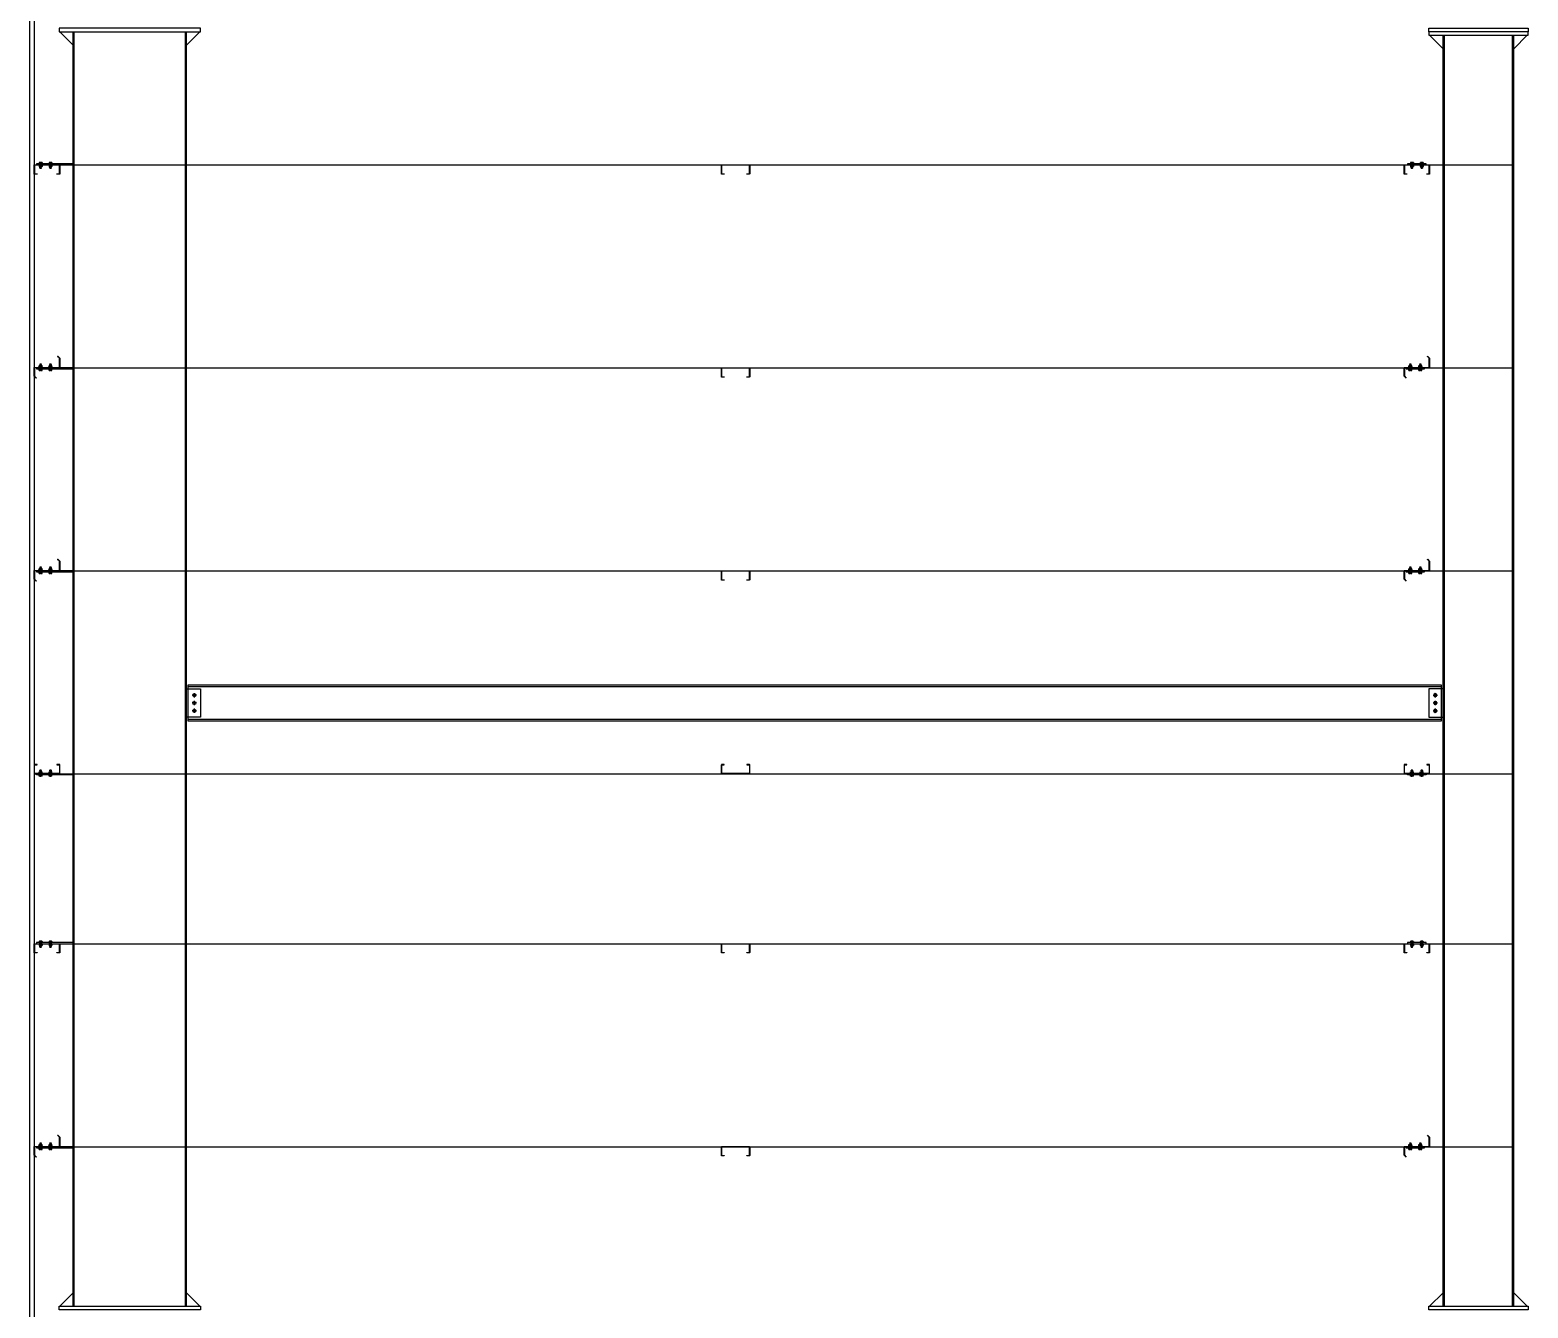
# Model space of a CAD drawing. Header units: inches. Extents: x 315041 to 662841, y -45540 to -35018.
# Drawn here: x 335147 to 335252.8, y -38502.9 to -38412.7 of the extents above; entities that cross this region are included whole.
import ezdxf

# ---------------------------------------------------------------- set-up
doc = ezdxf.new("R2010")
doc.units = ezdxf.units.IN
doc.header["$MEASUREMENT"] = 0
doc.linetypes.add('CENTER2', pattern=[28.575, 19.05, -3.175, 3.175, -3.175])
for name, color, linetype in [('2', 2, 'Continuous'), ('251', 251, 'Continuous'), ('3', 3, 'Continuous'), ('5', 5, 'Continuous'), ('6', 6, 'Continuous'), ('7', 7, 'Continuous'), ('8', 8, 'Continuous'), ('9', 9, 'Continuous')]:
    doc.layers.add(name, color=color, linetype=linetype)

# ---------------------------------------------------------------- blocks, each defined once
blk = doc.blocks.new('A$C2C995D6F')
at = {"layer": '7'}
for p, q in [((0.252, 0.126), (0, 0.126)), ((0.126, 0.252), (0.126, 0))]:
    blk.add_line(p, q, dxfattribs=at)
blk.add_circle((0.126, 0.126), 0.0917, dxfattribs=at)
blk = doc.blocks.new('A$C6A7930B6')
at = {"layer": '2'}
h = blk.add_hatch(dxfattribs=at)
h.set_pattern_fill('ANSI31', color=256, scale=0.125, angle=-90, style=0)
h.set_pattern_definition([(315, (3303.04439, 11524.56439), (0.011048543456, 0.011048543456), [])])
h.paths.add_polyline_path([(1.5, 1.185), (1.5, 0.619), (0.016, 0.619), (0.016, 0.124), (0.129, 0.011), (0.118, 0), (0, 0.118), (0, 0.635), (1.484, 0.635), (1.484, 1.179), (1.371, 1.292), (1.382, 1.303)])
at = {"layer": '251'}
h = blk.add_hatch(color=256, dxfattribs=at)
h.paths.add_polyline_path([(0.314, 0.668), (0.31, 0.668, 0.192582), (0.332, 0.676, 0.192582), (0.353, 0.668)])
h.paths.add_polyline_path([(0.397, 0.668, 0.192582), (0.418, 0.676, 0.192582), (0.44, 0.668)])
h = blk.add_hatch(color=256, dxfattribs=at)
h.paths.add_polyline_path([(0.314, 0.455), (0.31, 0.455, 0.192582), (0.332, 0.464, 0.192582), (0.353, 0.455)])
h.paths.add_polyline_path([(0.397, 0.455, 0.192582), (0.418, 0.464, 0.192582), (0.44, 0.455)])
h = blk.add_hatch(color=256, dxfattribs=at)
h.paths.add_polyline_path([(0.898, 0.668), (0.893, 0.668, 0.192582), (0.915, 0.676, 0.192582), (0.937, 0.668)])
h.paths.add_polyline_path([(0.98, 0.668, 0.192582), (1.002, 0.676, 0.192582), (1.023, 0.668)])
h = blk.add_hatch(color=256, dxfattribs=at)
h.paths.add_polyline_path([(0.898, 0.455), (0.893, 0.455, 0.192582), (0.915, 0.464, 0.192582), (0.937, 0.455)])
h.paths.add_polyline_path([(0.98, 0.455, 0.192582), (1.002, 0.464, 0.192582), (1.023, 0.455)])
at = {"layer": '9', "linetype": 'Continuous'}
h = blk.add_hatch(dxfattribs=at)
h.set_pattern_fill('ANSI31', color=250, scale=0.25, angle=-90, style=0)
h.set_pattern_definition([(315, (3302.900187, 11527.014995), (0.02209708691, 0.02209708691), [])])
h.paths.add_polyline_path([(2.292, 0.552), (2.292, 0.619), (0.125, 0.619), (0.125, 0.552)])
at = {"layer": '2'}
blk.add_lwpolyline([(1.5, 1.185), (1.5, 0.619), (0.016, 0.619), (0.016, 0.124), (0.129, 0.011), (0.118, 0), (0, 0.118), (0, 0.635), (1.484, 0.635), (1.484, 1.179), (1.371, 1.292), (1.382, 1.303)], close=True, dxfattribs=at)
at = {"layer": '5', "linetype": 'CENTER2', "ltscale": 0.2}
for p, q in [((0.375, 0.436), (0.375, 0.859)), ((0.958, 0.436), (0.958, 0.859))]:
    blk.add_line(p, q, dxfattribs=at)
at = {"layer": '6'}
blk.add_lwpolyline([(2.292, 0.552), (2.292, 0.619), (0.125, 0.619), (0.125, 0.552), (2.292, 0.552)], dxfattribs=at)
at = {"layer": '8'}
for p, q in [((0.288, 0.676), (0.288, 0.739)), ((0.288, 0.464), (0.288, 0.526)), ((0.44, 0.748), (0.31, 0.748)), ((0.44, 0.535), (0.31, 0.535)), ((0.436, 0.668), (0.314, 0.668)), ((0.436, 0.552), (0.314, 0.552)), ((0.436, 0.455), (0.314, 0.455)), ((0.335, 0.832), (0.325, 0.824)), ((0.325, 0.824), (0.335, 0.817)), ((0.335, 0.772), (0.325, 0.764)), ((0.325, 0.764), (0.325, 0.748)), ((0.325, 0.635), (0.325, 0.552)), ((0.332, 0.676), (0.332, 0.739)), ((0.332, 0.676), (0.332, 0.739)), ((0.332, 0.464), (0.332, 0.526)), ((0.332, 0.464), (0.332, 0.526)), ((0.415, 0.837), (0.335, 0.837)), ((0.335, 0.832), (0.335, 0.837)), ((0.335, 0.832), (0.375, 0.835)), ((0.35, 0.759), (0.415, 0.765)), ((0.425, 0.759), (0.35, 0.759)), ((0.375, 0.837), (0.375, 0.835)), ((0.375, 0.835), (0.375, 0.837)), ((0.415, 0.837), (0.42, 0.83)), ((0.42, 0.83), (0.415, 0.825)), ((0.415, 0.78), (0.425, 0.774)), ((0.425, 0.774), (0.415, 0.765)), ((0.415, 0.765), (0.425, 0.759)), ((0.418, 0.676), (0.418, 0.739)), ((0.418, 0.464), (0.418, 0.526)), ((0.425, 0.759), (0.425, 0.748)), ((0.425, 0.635), (0.425, 0.552)), ((0.462, 0.676), (0.462, 0.739)), ((0.462, 0.464), (0.462, 0.526)), ((0.872, 0.676), (0.872, 0.739)), ((0.872, 0.464), (0.872, 0.526)), ((1.023, 0.748), (0.893, 0.748)), ((1.023, 0.535), (0.893, 0.535)), ((1.019, 0.668), (0.898, 0.668)), ((1.019, 0.552), (0.898, 0.552)), ((1.019, 0.455), (0.898, 0.455)), ((0.918, 0.832), (0.908, 0.824)), ((0.908, 0.824), (0.918, 0.817)), ((0.918, 0.772), (0.908, 0.764)), ((0.908, 0.764), (0.908, 0.748)), ((0.908, 0.635), (0.908, 0.552)), ((0.915, 0.676), (0.915, 0.739)), ((0.915, 0.676), (0.915, 0.739)), ((0.915, 0.464), (0.915, 0.526)), ((0.915, 0.464), (0.915, 0.526)), ((0.998, 0.837), (0.918, 0.837)), ((0.918, 0.832), (0.918, 0.837)), ((0.918, 0.832), (0.958, 0.835)), ((0.933, 0.759), (0.998, 0.765)), ((1.008, 0.759), (0.933, 0.759)), ((0.958, 0.837), (0.958, 0.835)), ((0.958, 0.835), (0.958, 0.837)), ((0.998, 0.837), (1.003, 0.83)), ((1.003, 0.83), (0.998, 0.825)), ((0.998, 0.78), (1.008, 0.774)), ((1.008, 0.774), (0.998, 0.765)), ((0.998, 0.765), (1.008, 0.759)), ((1.002, 0.676), (1.002, 0.739)), ((1.002, 0.464), (1.002, 0.526)), ((1.008, 0.759), (1.008, 0.748)), ((1.008, 0.635), (1.008, 0.552)), ((1.045, 0.676), (1.045, 0.739)), ((1.045, 0.464), (1.045, 0.526))]:
    blk.add_line(p, q, dxfattribs=at)
for points in [[(0.275, 0.65), (0.275, 0.668), (0.475, 0.668), (0.475, 0.65)], [(0.275, 0.535), (0.275, 0.552), (0.475, 0.552), (0.475, 0.535)], [(0.335, 0.817), (0.325, 0.809), (0.335, 0.802), (0.415, 0.81), (0.425, 0.819), (0.415, 0.825)], [(0.335, 0.802), (0.325, 0.794), (0.335, 0.787), (0.415, 0.795), (0.425, 0.804), (0.415, 0.81)], [(0.335, 0.787), (0.325, 0.779), (0.335, 0.772), (0.415, 0.78), (0.425, 0.789), (0.415, 0.795)], [(0.859, 0.65), (0.859, 0.668), (1.058, 0.668), (1.058, 0.65)], [(0.859, 0.535), (0.859, 0.552), (1.058, 0.552), (1.058, 0.535)], [(0.918, 0.817), (0.908, 0.809), (0.918, 0.802), (0.998, 0.81), (1.008, 0.819), (0.998, 0.825)], [(0.918, 0.802), (0.908, 0.794), (0.918, 0.787), (0.998, 0.795), (1.008, 0.804), (0.998, 0.81)], [(0.918, 0.787), (0.908, 0.779), (0.918, 0.772), (0.998, 0.78), (1.008, 0.789), (0.998, 0.795)]]:
    blk.add_lwpolyline(points, close=True, dxfattribs=at)
for centre, start, end in [((0.31, 0.716), 46.39718, 133.60282), ((0.31, 0.699), 226.39718, 313.60282), ((0.31, 0.503), 46.39718, 133.60282), ((0.31, 0.486), 226.39718, 313.60282), ((0.353, 0.716), 90, 133.60282), ((0.353, 0.699), 226.39718, 270), ((0.353, 0.503), 90, 133.60282), ((0.353, 0.486), 226.39718, 270), ((0.397, 0.716), 46.39718, 90), ((0.397, 0.699), 270, 313.60282), ((0.397, 0.503), 46.39718, 90), ((0.397, 0.486), 270, 313.60282), ((0.44, 0.716), 46.39718, 133.60282), ((0.44, 0.699), 226.39718, 313.60282), ((0.44, 0.503), 46.39718, 133.60282), ((0.44, 0.486), 226.39718, 313.60282), ((0.893, 0.716), 46.39718, 133.60282), ((0.893, 0.699), 226.39718, 313.60282), ((0.893, 0.503), 46.39718, 133.60282), ((0.893, 0.486), 226.39718, 313.60282), ((0.937, 0.716), 90, 133.60282), ((0.937, 0.699), 226.39718, 270), ((0.937, 0.503), 90, 133.60282), ((0.937, 0.486), 226.39718, 270), ((0.98, 0.716), 46.39718, 90), ((0.98, 0.699), 270, 313.60282), ((0.98, 0.503), 46.39718, 90), ((0.98, 0.486), 270, 313.60282), ((1.023, 0.716), 46.39718, 133.60282), ((1.023, 0.699), 226.39718, 313.60282), ((1.023, 0.503), 46.39718, 133.60282), ((1.023, 0.486), 226.39718, 313.60282)]:
    blk.add_arc(centre, 0.0314, start, end, dxfattribs=at)
blk = doc.blocks.new('*U148')
at = {"layer": '251'}
h = blk.add_hatch(color=256, dxfattribs=at)
h.paths.add_polyline_path([(-0.053, -0.04), (-0.053, -0.043, -0.192582), (-0.048, -0.029, -0.192582), (-0.053, -0.014)])
h.paths.add_polyline_path([(-0.053, 0.014, -0.192582), (-0.048, 0.029, -0.192582), (-0.053, 0.043)])
h = blk.add_hatch(color=256, dxfattribs=at)
h.paths.add_polyline_path([(0.067, -0.04), (0.067, -0.043, -0.192582), (0.073, -0.029, -0.192582), (0.067, -0.014)])
h.paths.add_polyline_path([(0.067, 0.014, -0.192582), (0.073, 0.029, -0.192582), (0.067, 0.043)])
at = {"layer": '5', "linetype": 'CENTER2', "ltscale": 0.2}
blk.add_line((-0.077, 0), (0.206, 0), dxfattribs=at)
at = {"layer": '8'}
for p, q in [((-0.053, 0.04), (-0.053, -0.04)), ((-0.048, 0.058), (-0.006, 0.058)), ((-0.048, 0.029), (-0.006, 0.029)), ((0, 0.043), (0, -0.043)), ((0.056, 0.033), (0, 0.033)), ((0.056, -0.066), (0.056, 0.066)), ((0.056, 0.066), (0.067, 0.066)), ((0.067, -0.066), (0.067, 0.066)), ((0.067, 0.04), (0.067, -0.04)), ((0.073, 0.058), (0.115, 0.058)), ((0.073, 0.029), (0.115, 0.029)), ((0.12, 0.043), (0.12, -0.043)), ((0.128, 0.033), (0.12, 0.033)), ((0.132, 0.027), (0.128, 0.033)), ((0.128, 0.033), (0.128, -0.017)), ((0.128, -0.017), (0.132, 0.027)), ((0.138, 0.033), (0.132, 0.027)), ((0.142, 0.027), (0.138, 0.033)), ((0.175, 0.03), (0.172, 0.027)), ((0.18, 0.027), (0.175, 0.03)), ((0.177, -0.027), (0.178, 0)), ((0.18, 0), (0.178, 0)), ((0.178, 0), (0.18, 0)), ((0.18, 0.027), (0.18, -0.027)), ((-0.048, -0.029), (-0.006, -0.029)), ((-0.048, -0.029), (-0.006, -0.029)), ((-0.048, -0.058), (-0.006, -0.058)), ((0.056, -0.033), (0, -0.033)), ((0.056, -0.066), (0.067, -0.066)), ((0.073, -0.029), (0.115, -0.029)), ((0.073, -0.029), (0.115, -0.029)), ((0.073, -0.058), (0.115, -0.058)), ((0.131, -0.033), (0.12, -0.033)), ((0.137, -0.027), (0.131, -0.033)), ((0.171, -0.033), (0.167, -0.027)), ((0.177, -0.027), (0.171, -0.033)), ((0.177, -0.027), (0.18, -0.027))]:
    blk.add_line(p, q, dxfattribs=at)
for points in [[(0.147, -0.027), (0.141, -0.033), (0.137, -0.027), (0.142, 0.027), (0.148, 0.033), (0.152, 0.027)], [(0.157, -0.027), (0.151, -0.033), (0.147, -0.027), (0.152, 0.027), (0.158, 0.033), (0.162, 0.027)], [(0.167, -0.027), (0.161, -0.033), (0.157, -0.027), (0.162, 0.027), (0.168, 0.033), (0.172, 0.027)]]:
    blk.add_lwpolyline(points, close=True, dxfattribs=at)
for centre, start, end in [((-0.032, 0.043), 136.39718, 223.60282), ((-0.032, 0.014), 136.39718, 180), ((-0.021, 0.043), 316.39718, 43.60282), ((-0.021, 0.014), 0, 43.60282), ((0.088, 0.043), 136.39718, 223.60282), ((0.088, 0.014), 136.39718, 180), ((0.099, 0.043), 316.39718, 43.60282), ((0.099, 0.014), 0, 43.60282), ((-0.032, -0.014), 180, 223.60282), ((-0.032, -0.043), 136.39718, 223.60282), ((-0.021, -0.014), 316.39718, 0), ((-0.021, -0.043), 316.39718, 43.60282), ((0.088, -0.014), 180, 223.60282), ((0.088, -0.043), 136.39718, 223.60282), ((0.099, -0.014), 316.39718, 0), ((0.099, -0.043), 316.39718, 43.60282)]:
    blk.add_arc(centre, 0.0209, start, end, dxfattribs=at)
blk = doc.blocks.new('*U149')
at = {"layer": '251'}
h = blk.add_hatch(color=256, dxfattribs=at)
h.paths.add_polyline_path([(-0.053, -0.04), (-0.053, -0.043, -0.192582), (-0.048, -0.029, -0.192582), (-0.053, -0.014)])
h.paths.add_polyline_path([(-0.053, 0.014, -0.192582), (-0.048, 0.029, -0.192582), (-0.053, 0.043)])
h = blk.add_hatch(color=256, dxfattribs=at)
h.paths.add_polyline_path([(0.067, -0.04), (0.067, -0.043, -0.192582), (0.073, -0.029, -0.192582), (0.067, -0.014)])
h.paths.add_polyline_path([(0.067, 0.014, -0.192582), (0.073, 0.029, -0.192582), (0.067, 0.043)])
at = {"layer": '5', "linetype": 'CENTER2', "ltscale": 0.2}
blk.add_line((-0.077, 0), (0.206, 0), dxfattribs=at)
at = {"layer": '8'}
for p, q in [((-0.053, 0.04), (-0.053, -0.04)), ((-0.048, 0.058), (-0.006, 0.058)), ((-0.048, 0.029), (-0.006, 0.029)), ((0, 0.043), (0, -0.043)), ((0.056, 0.033), (0, 0.033)), ((0.056, -0.066), (0.056, 0.066)), ((0.056, 0.066), (0.067, 0.066)), ((0.067, -0.066), (0.067, 0.066)), ((0.067, 0.04), (0.067, -0.04)), ((0.073, 0.058), (0.115, 0.058)), ((0.073, 0.029), (0.115, 0.029)), ((0.12, 0.043), (0.12, -0.043)), ((0.128, 0.033), (0.12, 0.033)), ((0.132, 0.027), (0.128, 0.033)), ((0.128, 0.033), (0.128, -0.017)), ((0.128, -0.017), (0.132, 0.027)), ((0.138, 0.033), (0.132, 0.027)), ((0.142, 0.027), (0.138, 0.033)), ((0.175, 0.03), (0.172, 0.027)), ((0.18, 0.027), (0.175, 0.03)), ((0.177, -0.027), (0.178, 0)), ((0.18, 0), (0.178, 0)), ((0.178, 0), (0.18, 0)), ((0.18, 0.027), (0.18, -0.027)), ((-0.048, -0.029), (-0.006, -0.029)), ((-0.048, -0.029), (-0.006, -0.029)), ((-0.048, -0.058), (-0.006, -0.058)), ((0.056, -0.033), (0, -0.033)), ((0.056, -0.066), (0.067, -0.066)), ((0.073, -0.029), (0.115, -0.029)), ((0.073, -0.029), (0.115, -0.029)), ((0.073, -0.058), (0.115, -0.058)), ((0.131, -0.033), (0.12, -0.033)), ((0.137, -0.027), (0.131, -0.033)), ((0.171, -0.033), (0.167, -0.027)), ((0.177, -0.027), (0.171, -0.033)), ((0.177, -0.027), (0.18, -0.027))]:
    blk.add_line(p, q, dxfattribs=at)
for points in [[(0.147, -0.027), (0.141, -0.033), (0.137, -0.027), (0.142, 0.027), (0.148, 0.033), (0.152, 0.027)], [(0.157, -0.027), (0.151, -0.033), (0.147, -0.027), (0.152, 0.027), (0.158, 0.033), (0.162, 0.027)], [(0.167, -0.027), (0.161, -0.033), (0.157, -0.027), (0.162, 0.027), (0.168, 0.033), (0.172, 0.027)]]:
    blk.add_lwpolyline(points, close=True, dxfattribs=at)
for centre, start, end in [((-0.032, 0.043), 136.39718, 223.60282), ((-0.032, 0.014), 136.39718, 180), ((-0.021, 0.043), 316.39718, 43.60282), ((-0.021, 0.014), 0, 43.60282), ((0.088, 0.043), 136.39718, 223.60282), ((0.088, 0.014), 136.39718, 180), ((0.099, 0.043), 316.39718, 43.60282), ((0.099, 0.014), 0, 43.60282), ((-0.032, -0.014), 180, 223.60282), ((-0.032, -0.043), 136.39718, 223.60282), ((-0.021, -0.014), 316.39718, 0), ((-0.021, -0.043), 316.39718, 43.60282), ((0.088, -0.014), 180, 223.60282), ((0.088, -0.043), 136.39718, 223.60282), ((0.099, -0.014), 316.39718, 0), ((0.099, -0.043), 316.39718, 43.60282)]:
    blk.add_arc(centre, 0.0209, start, end, dxfattribs=at)
blk = doc.blocks.new('A$C174458B3')
at = {"layer": '2'}
blk.add_lwpolyline([(1.333, 0.017), (1.483, 0.017), (1.483, 0.525), (0.017, 0.525), (0.017, 0.017), (0.167, 0.017), (0.167, 0), (0, 0), (0, 0.542), (1.5, 0.542), (1.5, 0), (1.333, 0), (1.333, 0.017)], dxfattribs=at)
at = {"layer": '5'}
blk.add_lwpolyline([(2.292, 0.542), (2.292, 0.608), (0.125, 0.608), (0.125, 0.542), (2.292, 0.542)], dxfattribs=at)
at = {"layer": '251', "color": 147, "xscale": 1.5, "yscale": 1.5, "zscale": 1.5, "rotation": 270}
for name, p in [('*U149', (0.375, 0.608)), ('*U148', (0.958, 0.608))]:
    blk.add_blockref(name, p, dxfattribs=at)
blk = doc.blocks.new('A$C2426415A')
at = {"layer": '2'}
h = blk.add_hatch(dxfattribs=at)
h.set_pattern_fill('ANSI31', color=256, scale=0.125, angle=-90, style=0)
h.set_pattern_definition([(315, (3303.044389, 11524.564393), (0.011048543456, 0.011048543456), [])])
h.paths.add_polyline_path([(1.5, 1.185), (1.5, 0.619), (0.016, 0.619), (0.016, 0.124), (0.129, 0.011), (0.118, 0), (0, 0.118), (0, 0.635), (1.484, 0.635), (1.484, 1.179), (1.371, 1.292), (1.382, 1.303)])
at = {"layer": '251'}
h = blk.add_hatch(color=256, dxfattribs=at)
h.paths.add_polyline_path([(0.314, 0.668), (0.31, 0.668, 0.192582), (0.332, 0.676, 0.192582), (0.353, 0.668)])
h.paths.add_polyline_path([(0.397, 0.668, 0.192582), (0.418, 0.676, 0.192582), (0.44, 0.668)])
h = blk.add_hatch(color=256, dxfattribs=at)
h.paths.add_polyline_path([(0.314, 0.455), (0.31, 0.455, 0.192582), (0.332, 0.464, 0.192582), (0.353, 0.455)])
h.paths.add_polyline_path([(0.397, 0.455, 0.192582), (0.418, 0.464, 0.192582), (0.44, 0.455)])
h = blk.add_hatch(color=256, dxfattribs=at)
h.paths.add_polyline_path([(0.898, 0.668), (0.893, 0.668, 0.192582), (0.915, 0.676, 0.192582), (0.937, 0.668)])
h.paths.add_polyline_path([(0.98, 0.668, 0.192582), (1.002, 0.676, 0.192582), (1.023, 0.668)])
h = blk.add_hatch(color=256, dxfattribs=at)
h.paths.add_polyline_path([(0.898, 0.455), (0.893, 0.455, 0.192582), (0.915, 0.464, 0.192582), (0.937, 0.455)])
h.paths.add_polyline_path([(0.98, 0.455, 0.192582), (1.002, 0.464, 0.192582), (1.023, 0.455)])
at = {"layer": '9', "linetype": 'Continuous'}
h = blk.add_hatch(dxfattribs=at)
h.set_pattern_fill('ANSI31', color=250, scale=0.25, angle=-90, style=0)
h.set_pattern_definition([(315, (3302.900186, 11527.014998), (0.02209708691, 0.02209708691), [])])
h.paths.add_polyline_path([(1.208, 0.552), (1.208, 0.619), (0.125, 0.619), (0.125, 0.552)])
at = {"layer": '2'}
blk.add_lwpolyline([(1.5, 1.185), (1.5, 0.619), (0.016, 0.619), (0.016, 0.124), (0.129, 0.011), (0.118, 0), (0, 0.118), (0, 0.635), (1.484, 0.635), (1.484, 1.179), (1.371, 1.292), (1.382, 1.303)], close=True, dxfattribs=at)
at = {"layer": '5', "linetype": 'CENTER2', "ltscale": 0.2}
for p, q in [((0.375, 0.436), (0.375, 0.859)), ((0.958, 0.436), (0.958, 0.859))]:
    blk.add_line(p, q, dxfattribs=at)
at = {"layer": '6'}
blk.add_lwpolyline([(1.208, 0.552), (1.208, 0.619), (0.125, 0.619), (0.125, 0.552), (1.208, 0.552)], dxfattribs=at)
at = {"layer": '8'}
for p, q in [((0.288, 0.676), (0.288, 0.739)), ((0.288, 0.464), (0.288, 0.526)), ((0.44, 0.748), (0.31, 0.748)), ((0.44, 0.535), (0.31, 0.535)), ((0.436, 0.668), (0.314, 0.668)), ((0.436, 0.552), (0.314, 0.552)), ((0.436, 0.455), (0.314, 0.455)), ((0.335, 0.832), (0.325, 0.824)), ((0.325, 0.824), (0.335, 0.817)), ((0.335, 0.772), (0.325, 0.764)), ((0.325, 0.764), (0.325, 0.748)), ((0.325, 0.635), (0.325, 0.552)), ((0.332, 0.676), (0.332, 0.739)), ((0.332, 0.676), (0.332, 0.739)), ((0.332, 0.464), (0.332, 0.526)), ((0.332, 0.464), (0.332, 0.526)), ((0.415, 0.837), (0.335, 0.837)), ((0.335, 0.832), (0.335, 0.837)), ((0.335, 0.832), (0.375, 0.835)), ((0.35, 0.759), (0.415, 0.765)), ((0.425, 0.759), (0.35, 0.759)), ((0.375, 0.837), (0.375, 0.835)), ((0.375, 0.835), (0.375, 0.837)), ((0.415, 0.837), (0.42, 0.83)), ((0.42, 0.83), (0.415, 0.825)), ((0.415, 0.78), (0.425, 0.774)), ((0.425, 0.774), (0.415, 0.765)), ((0.415, 0.765), (0.425, 0.759)), ((0.418, 0.676), (0.418, 0.739)), ((0.418, 0.464), (0.418, 0.526)), ((0.425, 0.759), (0.425, 0.748)), ((0.425, 0.635), (0.425, 0.552)), ((0.462, 0.676), (0.462, 0.739)), ((0.462, 0.464), (0.462, 0.526)), ((0.872, 0.676), (0.872, 0.739)), ((0.872, 0.464), (0.872, 0.526)), ((1.023, 0.748), (0.893, 0.748)), ((1.023, 0.535), (0.893, 0.535)), ((1.019, 0.668), (0.898, 0.668)), ((1.019, 0.552), (0.898, 0.552)), ((1.019, 0.455), (0.898, 0.455)), ((0.918, 0.832), (0.908, 0.824)), ((0.908, 0.824), (0.918, 0.817)), ((0.918, 0.772), (0.908, 0.764)), ((0.908, 0.764), (0.908, 0.748)), ((0.908, 0.635), (0.908, 0.552)), ((0.915, 0.676), (0.915, 0.739)), ((0.915, 0.676), (0.915, 0.739)), ((0.915, 0.464), (0.915, 0.526)), ((0.915, 0.464), (0.915, 0.526)), ((0.998, 0.837), (0.918, 0.837)), ((0.918, 0.832), (0.918, 0.837)), ((0.918, 0.832), (0.958, 0.835)), ((0.933, 0.759), (0.998, 0.765)), ((1.008, 0.759), (0.933, 0.759)), ((0.958, 0.837), (0.958, 0.835)), ((0.958, 0.835), (0.958, 0.837)), ((0.998, 0.837), (1.003, 0.83)), ((1.003, 0.83), (0.998, 0.825)), ((0.998, 0.78), (1.008, 0.774)), ((1.008, 0.774), (0.998, 0.765)), ((0.998, 0.765), (1.008, 0.759)), ((1.002, 0.676), (1.002, 0.739)), ((1.002, 0.464), (1.002, 0.526)), ((1.008, 0.759), (1.008, 0.748)), ((1.008, 0.635), (1.008, 0.552)), ((1.045, 0.676), (1.045, 0.739)), ((1.045, 0.464), (1.045, 0.526))]:
    blk.add_line(p, q, dxfattribs=at)
for points in [[(0.275, 0.65), (0.275, 0.668), (0.475, 0.668), (0.475, 0.65)], [(0.275, 0.535), (0.275, 0.552), (0.475, 0.552), (0.475, 0.535)], [(0.335, 0.817), (0.325, 0.809), (0.335, 0.802), (0.415, 0.81), (0.425, 0.819), (0.415, 0.825)], [(0.335, 0.802), (0.325, 0.794), (0.335, 0.787), (0.415, 0.795), (0.425, 0.804), (0.415, 0.81)], [(0.335, 0.787), (0.325, 0.779), (0.335, 0.772), (0.415, 0.78), (0.425, 0.789), (0.415, 0.795)], [(0.859, 0.65), (0.859, 0.668), (1.058, 0.668), (1.058, 0.65)], [(0.859, 0.535), (0.859, 0.552), (1.058, 0.552), (1.058, 0.535)], [(0.918, 0.817), (0.908, 0.809), (0.918, 0.802), (0.998, 0.81), (1.008, 0.819), (0.998, 0.825)], [(0.918, 0.802), (0.908, 0.794), (0.918, 0.787), (0.998, 0.795), (1.008, 0.804), (0.998, 0.81)], [(0.918, 0.787), (0.908, 0.779), (0.918, 0.772), (0.998, 0.78), (1.008, 0.789), (0.998, 0.795)]]:
    blk.add_lwpolyline(points, close=True, dxfattribs=at)
for centre, start, end in [((0.31, 0.716), 46.39718, 133.60282), ((0.31, 0.699), 226.39718, 313.60282), ((0.31, 0.503), 46.39718, 133.60282), ((0.31, 0.486), 226.39718, 313.60282), ((0.353, 0.716), 90, 133.60282), ((0.353, 0.699), 226.39718, 270), ((0.353, 0.503), 90, 133.60282), ((0.353, 0.486), 226.39718, 270), ((0.397, 0.716), 46.39718, 90), ((0.397, 0.699), 270, 313.60282), ((0.397, 0.503), 46.39718, 90), ((0.397, 0.486), 270, 313.60282), ((0.44, 0.716), 46.39718, 133.60282), ((0.44, 0.699), 226.39718, 313.60282), ((0.44, 0.503), 46.39718, 133.60282), ((0.44, 0.486), 226.39718, 313.60282), ((0.893, 0.716), 46.39718, 133.60282), ((0.893, 0.699), 226.39718, 313.60282), ((0.893, 0.503), 46.39718, 133.60282), ((0.893, 0.486), 226.39718, 313.60282), ((0.937, 0.716), 90, 133.60282), ((0.937, 0.699), 226.39718, 270), ((0.937, 0.503), 90, 133.60282), ((0.937, 0.486), 226.39718, 270), ((0.98, 0.716), 46.39718, 90), ((0.98, 0.699), 270, 313.60282), ((0.98, 0.503), 46.39718, 90), ((0.98, 0.486), 270, 313.60282), ((1.023, 0.716), 46.39718, 133.60282), ((1.023, 0.699), 226.39718, 313.60282), ((1.023, 0.503), 46.39718, 133.60282), ((1.023, 0.486), 226.39718, 313.60282)]:
    blk.add_arc(centre, 0.0314, start, end, dxfattribs=at)
blk = doc.blocks.new('*U164')
at = {"layer": '251'}
h = blk.add_hatch(color=256, dxfattribs=at)
h.paths.add_polyline_path([(-0.053, -0.04), (-0.053, -0.043, -0.192582), (-0.048, -0.029, -0.192582), (-0.053, -0.014)])
h.paths.add_polyline_path([(-0.053, 0.014, -0.192582), (-0.048, 0.029, -0.192582), (-0.053, 0.043)])
h = blk.add_hatch(color=256, dxfattribs=at)
h.paths.add_polyline_path([(0.067, -0.04), (0.067, -0.043, -0.192582), (0.073, -0.029, -0.192582), (0.067, -0.014)])
h.paths.add_polyline_path([(0.067, 0.014, -0.192582), (0.073, 0.029, -0.192582), (0.067, 0.043)])
at = {"layer": '5', "linetype": 'CENTER2', "ltscale": 0.2}
blk.add_line((-0.077, 0), (0.206, 0), dxfattribs=at)
at = {"layer": '8'}
for p, q in [((-0.053, 0.04), (-0.053, -0.04)), ((-0.048, 0.058), (-0.006, 0.058)), ((-0.048, 0.029), (-0.006, 0.029)), ((0, 0.043), (0, -0.043)), ((0.056, 0.033), (0, 0.033)), ((0.056, -0.066), (0.056, 0.066)), ((0.056, 0.066), (0.067, 0.066)), ((0.067, -0.066), (0.067, 0.066)), ((0.067, 0.04), (0.067, -0.04)), ((0.073, 0.058), (0.115, 0.058)), ((0.073, 0.029), (0.115, 0.029)), ((0.12, 0.043), (0.12, -0.043)), ((0.128, 0.033), (0.12, 0.033)), ((0.132, 0.027), (0.128, 0.033)), ((0.128, 0.033), (0.128, -0.017)), ((0.128, -0.017), (0.132, 0.027)), ((0.138, 0.033), (0.132, 0.027)), ((0.142, 0.027), (0.138, 0.033)), ((0.175, 0.03), (0.172, 0.027)), ((0.18, 0.027), (0.175, 0.03)), ((0.177, -0.027), (0.178, 0)), ((0.18, 0), (0.178, 0)), ((0.178, 0), (0.18, 0)), ((0.18, 0.027), (0.18, -0.027)), ((-0.048, -0.029), (-0.006, -0.029)), ((-0.048, -0.029), (-0.006, -0.029)), ((-0.048, -0.058), (-0.006, -0.058)), ((0.056, -0.033), (0, -0.033)), ((0.056, -0.066), (0.067, -0.066)), ((0.073, -0.029), (0.115, -0.029)), ((0.073, -0.029), (0.115, -0.029)), ((0.073, -0.058), (0.115, -0.058)), ((0.131, -0.033), (0.12, -0.033)), ((0.137, -0.027), (0.131, -0.033)), ((0.171, -0.033), (0.167, -0.027)), ((0.177, -0.027), (0.171, -0.033)), ((0.177, -0.027), (0.18, -0.027))]:
    blk.add_line(p, q, dxfattribs=at)
for points in [[(0.147, -0.027), (0.141, -0.033), (0.137, -0.027), (0.142, 0.027), (0.148, 0.033), (0.152, 0.027)], [(0.157, -0.027), (0.151, -0.033), (0.147, -0.027), (0.152, 0.027), (0.158, 0.033), (0.162, 0.027)], [(0.167, -0.027), (0.161, -0.033), (0.157, -0.027), (0.162, 0.027), (0.168, 0.033), (0.172, 0.027)]]:
    blk.add_lwpolyline(points, close=True, dxfattribs=at)
for centre, start, end in [((-0.032, 0.043), 136.39718, 223.60282), ((-0.032, 0.014), 136.39718, 180), ((-0.021, 0.043), 316.39718, 43.60282), ((-0.021, 0.014), 0, 43.60282), ((0.088, 0.043), 136.39718, 223.60282), ((0.088, 0.014), 136.39718, 180), ((0.099, 0.043), 316.39718, 43.60282), ((0.099, 0.014), 0, 43.60282), ((-0.032, -0.014), 180, 223.60282), ((-0.032, -0.043), 136.39718, 223.60282), ((-0.021, -0.014), 316.39718, 0), ((-0.021, -0.043), 316.39718, 43.60282), ((0.088, -0.014), 180, 223.60282), ((0.088, -0.043), 136.39718, 223.60282), ((0.099, -0.014), 316.39718, 0), ((0.099, -0.043), 316.39718, 43.60282)]:
    blk.add_arc(centre, 0.0209, start, end, dxfattribs=at)
blk = doc.blocks.new('*U165')
at = {"layer": '251'}
h = blk.add_hatch(color=256, dxfattribs=at)
h.paths.add_polyline_path([(-0.053, -0.04), (-0.053, -0.043, -0.192582), (-0.048, -0.029, -0.192582), (-0.053, -0.014)])
h.paths.add_polyline_path([(-0.053, 0.014, -0.192582), (-0.048, 0.029, -0.192582), (-0.053, 0.043)])
h = blk.add_hatch(color=256, dxfattribs=at)
h.paths.add_polyline_path([(0.067, -0.04), (0.067, -0.043, -0.192582), (0.073, -0.029, -0.192582), (0.067, -0.014)])
h.paths.add_polyline_path([(0.067, 0.014, -0.192582), (0.073, 0.029, -0.192582), (0.067, 0.043)])
at = {"layer": '5', "linetype": 'CENTER2', "ltscale": 0.2}
blk.add_line((-0.077, 0), (0.206, 0), dxfattribs=at)
at = {"layer": '8'}
for p, q in [((-0.053, 0.04), (-0.053, -0.04)), ((-0.048, 0.058), (-0.006, 0.058)), ((-0.048, 0.029), (-0.006, 0.029)), ((0, 0.043), (0, -0.043)), ((0.056, 0.033), (0, 0.033)), ((0.056, -0.066), (0.056, 0.066)), ((0.056, 0.066), (0.067, 0.066)), ((0.067, -0.066), (0.067, 0.066)), ((0.067, 0.04), (0.067, -0.04)), ((0.073, 0.058), (0.115, 0.058)), ((0.073, 0.029), (0.115, 0.029)), ((0.12, 0.043), (0.12, -0.043)), ((0.128, 0.033), (0.12, 0.033)), ((0.132, 0.027), (0.128, 0.033)), ((0.128, 0.033), (0.128, -0.017)), ((0.128, -0.017), (0.132, 0.027)), ((0.138, 0.033), (0.132, 0.027)), ((0.142, 0.027), (0.138, 0.033)), ((0.175, 0.03), (0.172, 0.027)), ((0.18, 0.027), (0.175, 0.03)), ((0.177, -0.027), (0.178, 0)), ((0.18, 0), (0.178, 0)), ((0.178, 0), (0.18, 0)), ((0.18, 0.027), (0.18, -0.027)), ((-0.048, -0.029), (-0.006, -0.029)), ((-0.048, -0.029), (-0.006, -0.029)), ((-0.048, -0.058), (-0.006, -0.058)), ((0.056, -0.033), (0, -0.033)), ((0.056, -0.066), (0.067, -0.066)), ((0.073, -0.029), (0.115, -0.029)), ((0.073, -0.029), (0.115, -0.029)), ((0.073, -0.058), (0.115, -0.058)), ((0.131, -0.033), (0.12, -0.033)), ((0.137, -0.027), (0.131, -0.033)), ((0.171, -0.033), (0.167, -0.027)), ((0.177, -0.027), (0.171, -0.033)), ((0.177, -0.027), (0.18, -0.027))]:
    blk.add_line(p, q, dxfattribs=at)
for points in [[(0.147, -0.027), (0.141, -0.033), (0.137, -0.027), (0.142, 0.027), (0.148, 0.033), (0.152, 0.027)], [(0.157, -0.027), (0.151, -0.033), (0.147, -0.027), (0.152, 0.027), (0.158, 0.033), (0.162, 0.027)], [(0.167, -0.027), (0.161, -0.033), (0.157, -0.027), (0.162, 0.027), (0.168, 0.033), (0.172, 0.027)]]:
    blk.add_lwpolyline(points, close=True, dxfattribs=at)
for centre, start, end in [((-0.032, 0.043), 136.39718, 223.60282), ((-0.032, 0.014), 136.39718, 180), ((-0.021, 0.043), 316.39718, 43.60282), ((-0.021, 0.014), 0, 43.60282), ((0.088, 0.043), 136.39718, 223.60282), ((0.088, 0.014), 136.39718, 180), ((0.099, 0.043), 316.39718, 43.60282), ((0.099, 0.014), 0, 43.60282), ((-0.032, -0.014), 180, 223.60282), ((-0.032, -0.043), 136.39718, 223.60282), ((-0.021, -0.014), 316.39718, 0), ((-0.021, -0.043), 316.39718, 43.60282), ((0.088, -0.014), 180, 223.60282), ((0.088, -0.043), 136.39718, 223.60282), ((0.099, -0.014), 316.39718, 0), ((0.099, -0.043), 316.39718, 43.60282)]:
    blk.add_arc(centre, 0.0209, start, end, dxfattribs=at)
blk = doc.blocks.new('A$C3DCF6A79')
at = {"layer": '2'}
blk.add_lwpolyline([(1.333, 0.708), (1.483, 0.708), (1.483, 0.199), (0.017, 0.199), (0.017, 0.708), (0.167, 0.708), (0.167, 0.724), (0, 0.724), (0, 0.183), (1.5, 0.183), (1.5, 0.724), (1.333, 0.724), (1.333, 0.708)], dxfattribs=at)
at = {"layer": '5'}
blk.add_lwpolyline([(1.292, 0.183), (1.292, 0.116), (0.208, 0.116), (0.208, 0.183), (1.042, 0.183)], dxfattribs=at)
at = {"layer": '251', "color": 147, "xscale": -1.5, "yscale": 1.5, "zscale": 1.5, "rotation": 270}
for name, p in [('*U165', (0.458, 0.116)), ('*U164', (1.042, 0.116))]:
    blk.add_blockref(name, p, dxfattribs=at)

msp = doc.modelspace()

# ---------------------------------------------------------------- linework, layer by layer
at = {"layer": '2', "color": 9}
for p, q in [((335149.3246, -38422.1749), (335251.775, -38422.1749)), ((335149.3246, -38436.5083), (335251.775, -38436.5083)), ((335149.3246, -38450.8416), (335251.775, -38450.8416)), ((335149.3246, -38465.1749), (335251.775, -38465.1749)), ((335149.3246, -38477.1749), (335251.775, -38477.1749)), ((335149.3246, -38491.5083), (335251.775, -38491.5083))]:
    msp.add_line(p, q, dxfattribs=at)
at = {"layer": '2', "color": 9, "ltscale": 50}
for points in [[(335197.6325, -38422.8049), (335197.8125, -38422.8049), (335197.8125, -38422.1949), (335195.8525, -38422.1949), (335195.8525, -38422.8049), (335196.0325, -38422.8049), (335196.0325, -38422.8249), (335195.8525, -38422.8249, -0.41421356), (335195.8325, -38422.8049), (335195.8325, -38422.1949, -0.41421356), (335195.8525, -38422.1749), (335197.8125, -38422.1749, -0.41421356), (335197.8325, -38422.1949), (335197.8325, -38422.8049, -0.41421356), (335197.8125, -38422.8249), (335197.6325, -38422.8249), (335197.6325, -38422.8049)], [(335197.6325, -38437.1383), (335197.8125, -38437.1383), (335197.8125, -38436.5283), (335195.8525, -38436.5283), (335195.8525, -38437.1383), (335196.0325, -38437.1383), (335196.0325, -38437.1583), (335195.8525, -38437.1583, -0.41421356), (335195.8325, -38437.1383), (335195.8325, -38436.5283, -0.41421356), (335195.8525, -38436.5083), (335197.8125, -38436.5083, -0.41421356), (335197.8325, -38436.5283), (335197.8325, -38437.1383, -0.41421356), (335197.8125, -38437.1583), (335197.6325, -38437.1583), (335197.6325, -38437.1383)], [(335197.6325, -38451.4716), (335197.8125, -38451.4716), (335197.8125, -38450.8616), (335195.8525, -38450.8616), (335195.8525, -38451.4716), (335196.0325, -38451.4716), (335196.0325, -38451.4916), (335195.8525, -38451.4916, -0.41421356), (335195.8325, -38451.4716), (335195.8325, -38450.8616, -0.41421356), (335195.8525, -38450.8416), (335197.8125, -38450.8416, -0.41421356), (335197.8325, -38450.8616), (335197.8325, -38451.4716, -0.41421356), (335197.8125, -38451.4916), (335197.6325, -38451.4916), (335197.6325, -38451.4716)], [(335197.6325, -38464.5449), (335197.8125, -38464.5449), (335197.8125, -38465.1549), (335195.8525, -38465.1549), (335195.8525, -38464.5449), (335196.0325, -38464.5449), (335196.0325, -38464.5249), (335195.8525, -38464.5249, 0.41421356), (335195.8325, -38464.5449), (335195.8325, -38465.1549, 0.41421356), (335195.8525, -38465.1749), (335197.8125, -38465.1749, 0.41421356), (335197.8325, -38465.1549), (335197.8325, -38464.5449, 0.41421356), (335197.8125, -38464.5249), (335197.6325, -38464.5249), (335197.6325, -38464.5449)], [(335197.6325, -38477.8049), (335197.8125, -38477.8049), (335197.8125, -38477.1949), (335195.8525, -38477.1949), (335195.8525, -38477.8049), (335196.0325, -38477.8049), (335196.0325, -38477.8249), (335195.8525, -38477.8249, -0.41421356), (335195.8325, -38477.8049), (335195.8325, -38477.1949, -0.41421356), (335195.8525, -38477.1749), (335197.8125, -38477.1749, -0.41421356), (335197.8325, -38477.1949), (335197.8325, -38477.8049, -0.41421356), (335197.8125, -38477.8249), (335197.6325, -38477.8249), (335197.6325, -38477.8049)], [(335197.6325, -38492.1383), (335197.8125, -38492.1383), (335197.8125, -38491.5283), (335195.8525, -38491.5283), (335195.8525, -38492.1383), (335196.0325, -38492.1383), (335196.0325, -38492.1583), (335195.8525, -38492.1583, -0.41421356), (335195.8325, -38492.1383), (335195.8325, -38491.5283, -0.41421356), (335195.8525, -38491.5083), (335197.8125, -38491.5083, -0.41421356), (335197.8325, -38491.5283), (335197.8325, -38492.1383, -0.41421356), (335197.8125, -38492.1583), (335197.6325, -38492.1583), (335197.6325, -38492.1383)]]:
    msp.add_lwpolyline(points, format="xyb", dxfattribs=at)
at = {"layer": '3', "color": 9}
msp.add_lwpolyline([(335147.3246, -38561.1758), (335147.0246, -38561.1758), (335147.0246, -38300.1758), (335147.3246, -38300.1758)], close=True, dxfattribs=at)
at = {"layer": '8', "color": 9}
for p, q in [((335150.0746, -38413.7258), (335149.1246, -38412.7758)), ((335150.0746, -38502.7758), (335150.0746, -38412.7758)), ((335150.1546, -38502.7758), (335150.1546, -38412.7758)), ((335157.9946, -38502.7758), (335157.9946, -38412.7758)), ((335158.0746, -38502.7758), (335158.0746, -38412.7758)), ((335158.0746, -38413.7258), (335159.0246, -38412.7758)), ((335246.775, -38413.9758), (335245.825, -38413.0258)), ((335246.775, -38502.7758), (335246.775, -38413.0258)), ((335246.875, -38502.7758), (335246.875, -38413.0258)), ((335251.675, -38502.7758), (335251.675, -38413.0258)), ((335251.775, -38502.7758), (335251.775, -38413.0258)), ((335251.775, -38413.9758), (335252.725, -38413.0258)), ((335150.0746, -38501.8258), (335149.1246, -38502.7758)), ((335158.0746, -38501.8258), (335159.0246, -38502.7758)), ((335246.775, -38501.8258), (335245.825, -38502.7758)), ((335251.775, -38501.8258), (335252.725, -38502.7758))]:
    msp.add_line(p, q, dxfattribs=at)
at = {"layer": '8', "color": 9, "lineweight": 0, "ltscale": 10}
msp.add_line((335246.775, -38502.7758), (335246.775, -38413.0258), dxfattribs=at)
at = {"layer": '8', "color": 9}
for points in [[(335149.0746, -38412.7758), (335159.0746, -38412.7758), (335159.0746, -38412.5258), (335149.0746, -38412.5258)], [(335245.775, -38412.5258), (335252.775, -38412.5258), (335252.775, -38412.7758), (335245.775, -38412.7758)], [(335245.775, -38413.0258), (335252.775, -38413.0258), (335252.775, -38412.7758), (335245.775, -38412.7758)], [(335158.0746, -38459.1758), (335159.0746, -38459.1758), (335159.0746, -38461.1758), (335158.0746, -38461.1758)], [(335158.1746, -38461.4258), (335246.675, -38461.4258), (335246.675, -38458.9258), (335158.1746, -38458.9258)], [(335246.775, -38459.1758), (335245.775, -38459.1758), (335245.775, -38461.1758), (335246.775, -38461.1758)], [(335149.0746, -38502.7758), (335159.0746, -38502.7758), (335159.0746, -38503.0258), (335149.0746, -38503.0258)], [(335245.775, -38502.7758), (335252.775, -38502.7758), (335252.775, -38503.0258), (335245.775, -38503.0258)]]:
    msp.add_lwpolyline(points, close=True, dxfattribs=at)
for points in [[(335246.675, -38459.0258), (335158.1746, -38459.0258)], [(335158.1746, -38461.3258), (335246.675, -38461.3258)]]:
    msp.add_lwpolyline(points, dxfattribs=at)

# ---------------------------------------------------------------- block references
at = {"layer": '2', "color": 9, "xscale": 1.200000000011642, "yscale": 1.19999999999709, "zscale": 1.2}
for name, p in [('A$C174458B3', (335147.3245, -38422.8249)), ('A$C6A7930B6', (335147.3245, -38437.2507)), ('A$C2426415A', (335244.025, -38437.2507)), ('A$C6A7930B6', (335147.3245, -38451.584)), ('A$C2426415A', (335244.025, -38451.584)), ('A$C3DCF6A79', (335244.025, -38465.3942)), ('A$C174458B3', (335147.3245, -38477.8249)), ('A$C6A7930B6', (335147.3245, -38492.2507)), ('A$C2426415A', (335244.025, -38492.2507))]:
    msp.add_blockref(name, p, dxfattribs=at)
at = {"layer": '2', "color": 9, "xscale": -1.200000000011642, "yscale": 1.19999999999709, "zscale": 1.2, "rotation": 180}
for name, p in [('A$C3DCF6A79', (335244.025, -38421.9557)), ('A$C174458B3', (335147.3245, -38464.5249)), ('A$C3DCF6A79', (335244.025, -38476.9557))]:
    msp.add_blockref(name, p, dxfattribs=at)
at = {"layer": '8', "color": 9, "yscale": 1.19999999999709, "zscale": 1.2}
for p, xscale in [((335158.4735, -38459.7769), 1.200000000011642), ((335158.4735, -38460.3269), 1.200000000011642), ((335246.3761, -38459.7769), -1.200000000011642), ((335246.3761, -38460.3269), -1.200000000011642), ((335158.4735, -38460.8769), 1.200000000011642), ((335246.3761, -38460.8769), -1.200000000011642)]:
    msp.add_blockref('A$C2C995D6F', p, dxfattribs=dict(at, xscale=xscale))

doc.saveas('drawing.dxf')
